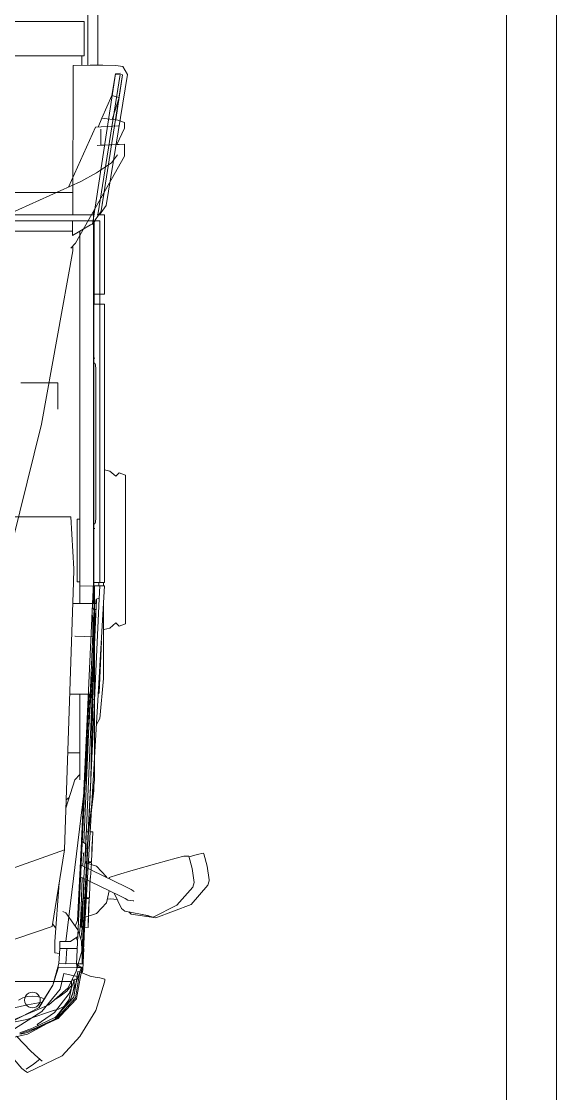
# Model space of a CAD drawing. Header units: millimetres. Extents: x -284281 to 1648660, y -821378 to -151356.
# Drawn here: x -219521 to -218674, y -199750 to -198052 of the extents above; entities that cross this region are included whole.
import ezdxf

# ---------------------------------------------------------------- set-up
doc = ezdxf.new("R2010")
doc.units = ezdxf.units.MM
doc.header["$MEASUREMENT"] = 0
doc.layers.add('Cars', color=7, linetype='Continuous')

# ---------------------------------------------------------------- blocks, each defined once
blk = doc.blocks.new('tir daf01')
at = {"layer": 'Cars', "color": 7, "linetype": 'Continuous', "lineweight": 13}
for p, q in [((296.7, 1822.4), (266.5, 1795.7)), ((303.6, 1824.3), (296.7, 1822.4)), ((305.2, 1824.3), (303.6, 1824.3)), ((326.9, 1821.2), (305.2, 1824.3)), ((346.5, 1815.7), (326.9, 1821.2)), ((301, 1800.5), (293.7, 1798.5)), ((323.5, 1797.6), (301, 1800.5)), ((345.3, 1805.4), (341.6, 1792.5)), ((347.5, 1815.4), (345.3, 1805.4)), ((347.5, 1815.4), (346.5, 1815.7)), ((266.5, 1795.7), (245, 1739.7)), ((265, 1772.9), (293.7, 1798.5)), ((342.7, 1792.2), (323.5, 1797.6)), ((342.7, 1784.1), (339.8, 1772)), ((342.7, 1792.2), (342.7, 1784.1)), ((246, 1735.7), (265, 1772.9)), ((339.8, 1772), (331.2, 1741.2)), ((251.1, 1701), (245, 1739.7)), ((246, 1735.7), (250.3, 1718.7)), ((331.2, 1741.2), (320.6, 1703.8)), ((255.7, 1690.7), (248.3, 1729.3)), ((251.1, 1701), (254.4, 1697.1)), ((272, 1704), (272, 1704.9)), ((272.9, 1695.6), (272, 1704)), ((289.9, 1700.8), (286.8, 1705.7)), ((294.2, 1692.4), (289.9, 1700.8)), ((320.6, 1703.8), (313.2, 1679)), ((255.7, 1690.7), (260.1, 1685.5)), ((260.1, 1685.5), (284.2, 1674.1)), ((275.7, 1691.1), (272.9, 1695.6)), ((279.4, 1684.1), (275.7, 1691.1)), ((310.6, 1619.4), (279.4, 1684.1)), ((329.1, 1620.4), (294.2, 1692.4)), ((710.7, 1692), (707.1, 1681.7)), ((707.1, 1681.7), (712.5, 1676.5)), ((710.7, 1692), (715.8, 1692)), ((715.8, 1692), (725.9, 1692)), ((725.9, 1692), (740.5, 1692)), ((740.5, 1692), (758.9, 1692)), ((758.9, 1692), (780.4, 1692)), ((780.4, 1692), (803.9, 1692)), ((803.9, 1692), (828.6, 1692)), ((828.6, 1692), (853.2, 1692)), ((853.2, 1692), (876.8, 1692)), ((876.8, 1692), (898.2, 1692)), ((898.2, 1692), (916.6, 1692)), ((916.6, 1692), (931.2, 1692)), ((931.2, 1692), (941.3, 1692)), ((941.3, 1692), (946.4, 1692)), ((950, 1681.7), (944.6, 1676.5)), ((946.4, 1692), (950, 1681.7)), ((1313.7, 1612.9), (1451.5, 1690)), ((1358.7, 1648.3), (1580.8, 1683.4)), ((1581.2, 1695), (1373.2, 1661.1)), ((1451.5, 1690), (1470.8, 1690)), ((1469.9, 1681.7), (1468.6, 1647)), ((1470.8, 1690), (1468.8, 1653.1)), ((1495.9, 1690), (1470.2, 1678)), ((1495.9, 1690), (1505, 1690)), ((1505, 1690), (1508.5, 1679.8)), ((1509, 1676.3), (1545.2, 1682)), ((1544.7, 1681.7), (1509.7, 1670.7)), ((1544.7, 1681.7), (1547.7, 1670.4)), ((1545.2, 1682), (1580.2, 1687.2)), ((1580.2, 1687.2), (1580.5, 1687.3)), ((1581.2, 1695), (1593.5, 1687.5)), ((1582.2, 1676.1), (1583, 1683.7)), ((1593.5, 1687.5), (1595.2, 1676.5)), ((288, 1666.1), (268.7, 1661.9)), ((274.4, 1678.7), (275.3, 1668.3)), ((275.3, 1668.3), (274.7, 1663.2)), ((306.7, 1666.7), (309.1, 1666)), ((313.2, 1679), (309.1, 1666)), ((704.2, 1667.1), (702, 1657.8)), ((712.5, 1676.5), (704.2, 1667.1)), ((944.6, 1676.5), (952.9, 1667.1)), ((952.9, 1667.1), (954.9, 1658.8)), ((1425.1, 1645.9), (1441.2, 1669.7)), ((1441.2, 1669.7), (1453.5, 1679)), ((1497.6, 1644.3), (1499.4, 1680.5)), ((1508.5, 1679.8), (1511.9, 1654.5)), ((1547.7, 1670.4), (1511.9, 1654.5)), ((1581.8, 1676), (1547.7, 1670.4)), ((1581.8, 1676), (1582.2, 1676.1)), ((1595.2, 1676.5), (1595.6, 1655.8)), ((143.3, 1658.8), (98.1, 1644.7)), ((145.6, 1658.9), (143.3, 1658.8)), ((147.8, 1658.9), (145.6, 1658.9)), ((149.5, 1653.3), (147.8, 1658.9)), ((150, 1651), (149.5, 1653.3)), ((151.2, 1644), (150, 1651)), ((172.5, 1624), (770.8, 1658.8)), ((268.7, 1661.9), (251.9, 1645.9)), ((310.2, 1661.9), (308.9, 1662.2)), ((326.9, 1645.9), (310.2, 1661.9)), ((551.3, 1646), (560.9, 1651.4)), ((560.9, 1651.4), (624.4, 1657.1)), ((600.6, 1648.9), (601.7, 1650.1)), ((683.4, 1653.7), (601.7, 1650.1)), ((624.4, 1657.1), (633.3, 1657.1)), ((633.3, 1657.1), (650.7, 1657.1)), ((650.7, 1657.1), (676, 1657.1)), ((676, 1657.1), (707.9, 1657.1)), ((701.4, 1657.1), (702, 1657.8)), ((707.9, 1657.1), (741.5, 1657.1)), ((751.6, 1650.1), (749.7, 1645.5)), ((770.8, 1658.8), (770.8, 1653.2)), ((770.8, 1651.1), (770.8, 1658.8)), ((776.5, 1657.1), (770.8, 1657.1)), ((770.8, 1653.2), (770.8, 1649.5)), ((770.8, 1651), (770.8, 1651.1)), ((770.8, 1649.4), (770.8, 1651)), ((770.8, 1649.5), (776.5, 1649.5)), ((770.8, 1640.7), (770.8, 1649.4)), ((776.5, 1658.8), (776.5, 1651.1)), ((776.5, 1658.8), (1217.4, 1658.8)), ((776.5, 1651.1), (776.5, 1641.7)), ((776.5, 1651), (776.5, 1648.2)), ((776.5, 1651), (1217.4, 1651)), ((776.5, 1648.2), (776.5, 1641)), ((1217.4, 1658.8), (1217.4, 1651.1)), ((1217.4, 1651.1), (1217.4, 1641.7)), ((1233.2, 1651.1), (1217.4, 1651.1)), ((1217.4, 1651), (1217.4, 1648.2)), ((1217.4, 1648.2), (1217.4, 1641)), ((1233.2, 1651.1), (1233.2, 1658.8)), ((1233.2, 1658.8), (1358.7, 1658.8)), ((1233.2, 1651), (1233.2, 1651.1)), ((1233.2, 1648.2), (1233.2, 1651)), ((1233.2, 1641), (1233.2, 1648.2)), ((1349.1, 1651.1), (1349.1, 1651)), ((1349.1, 1651), (1349.1, 1648.2)), ((1349.1, 1648.2), (1349.1, 1641)), ((1373.2, 1661.1), (1358.7, 1650.9)), ((1358.7, 1650.7), (1358.7, 1658.8)), ((1358.7, 1649.4), (1362.4, 1651.9)), ((1358.7, 1647), (1358.7, 1649.5)), ((1363.6, 1653.3), (1365.2, 1653.5)), ((1365.2, 1653.5), (1394.7, 1658.2)), ((1468.8, 1652.6), (1494.5, 1652.6)), ((1511.9, 1654.5), (1497.8, 1648.4)), ((1595.6, 1655.8), (1595.8, 1635.7)), ((1595.7, 1648), (1971.1, 1648)), ((98.1, 1644.7), (57.4, 1619.4)), ((152.7, 1635.5), (151.2, 1644)), ((158.6, 1621.7), (152.7, 1635.7)), ((553.3, 1632.2), (172.5, 1614.2)), ((463.7, 1636.9), (196.2, 1623.5)), ((228.3, 1626.1), (374.7, 1633)), ((275.3, 1634.5), (229.9, 1632.5)), ((258.8, 1633.5), (229.9, 1632.5)), ((230.2, 1627.3), (229.9, 1632.5)), ((229.9, 1632.5), (229.9, 1632.5)), ((251.9, 1645.9), (245.3, 1625)), ((275.3, 1634.5), (258.8, 1633.5)), ((275.3, 1634.5), (275.5, 1630)), ((297.9, 1635.6), (276.8, 1634.6)), ((276.8, 1634.6), (277, 1630)), ((308.4, 1636.1), (297.9, 1635.6)), ((304.9, 1635.8), (297.9, 1635.6)), ((315.5, 1636.8), (304.9, 1635.8)), ((332.4, 1637.8), (315.5, 1636.8)), ((332.3, 1629), (326.9, 1645.9)), ((332.4, 1637.8), (332.6, 1633.3)), ((332.8, 1630.8), (332.9, 1627.9)), ((337, 1638.2), (333.8, 1638)), ((333.9, 1633.4), (333.8, 1638)), ((334.1, 1628.1), (334, 1630.8)), ((343.6, 1638.5), (337, 1638.2)), ((381.1, 1640), (343.6, 1638.5)), ((348.5, 1638.4), (348.5, 1638.5)), ((351.8, 1638.5), (348.5, 1638.4)), ((365.6, 1639), (351.8, 1638.5)), ((355.7, 1621.7), (776.5, 1641)), ((696.1, 1643.1), (362.4, 1628.9)), ((364.3, 1625.9), (694.9, 1639.9)), ((374.7, 1633), (463.7, 1642.9)), ((374.7, 1633), (463.7, 1642.9)), ((381.2, 1639.5), (381.1, 1640)), ((381.3, 1636.1), (381.2, 1639.5)), ((381.4, 1633), (381.6, 1629.6)), ((415.8, 1638.1), (446.9, 1641.9)), ((463.7, 1642.9), (426.7, 1638.8)), ((446.9, 1641.9), (454.8, 1641.9)), ((479.4, 1642.9), (463.7, 1642.9)), ((770.8, 1642.9), (463.7, 1636.9)), ((463.7, 1642.9), (479.4, 1642.9)), ((463.7, 1636.9), (691.1, 1642.9)), ((655.9, 1640.6), (463.7, 1628.6)), ((496.4, 1642.9), (479.4, 1642.9)), ((479.4, 1642.9), (496.4, 1642.9)), ((496.8, 1642.9), (496.4, 1642.9)), ((496.4, 1642.9), (523.3, 1642.9)), ((523.3, 1642.9), (570.4, 1642.9)), ((599.2, 1634.3), (553.3, 1632.2)), ((570.4, 1642.9), (638.4, 1642.9)), ((590.6, 1642.7), (593.2, 1638)), ((593.2, 1638.3), (596, 1638.6)), ((596, 1637.9), (593.2, 1638)), ((596, 1638.6), (603.7, 1639.2)), ((599.2, 1638), (596, 1637.9)), ((599.2, 1603.5), (599.2, 1638.8)), ((603.7, 1639.2), (616.8, 1639.9)), ((616.8, 1639.9), (725.9, 1644.9)), ((638.4, 1642.9), (691.1, 1642.9)), ((691.5, 1612), (690.2, 1640.8)), ((691.1, 1642.9), (770.8, 1642.9)), ((694.9, 1639.9), (711.2, 1640.2)), ((714.5, 1643.4), (696.1, 1643.1)), ((711.2, 1640.2), (720, 1640)), ((725.5, 1643.2), (714.5, 1643.4)), ((720, 1640), (724.2, 1639.5)), ((724.2, 1639.5), (724.4, 1638.6)), ((730.3, 1642.6), (725.5, 1643.2)), ((725.9, 1644.9), (739, 1645.6)), ((736.4, 1640.2), (730.3, 1642.6)), ((733.3, 1645.3), (733.3, 1643.2)), ((733.3, 1643.2), (733.3, 1643.1)), ((739, 1645.6), (746.8, 1645.8)), ((742.9, 1608.2), (742.9, 1645.7)), ((746.8, 1645.1), (742.9, 1644.9)), ((742.9, 1641.1), (770.7, 1642.4)), ((746.8, 1645.8), (749.7, 1645.7)), ((749.7, 1645.5), (746.8, 1645.1)), ((770.7, 1642.4), (770.8, 1642.4)), ((770.8, 1619.7), (770.7, 1642.4)), ((770.8, 1642), (770.8, 1641.7)), ((770.8, 1641.7), (770.8, 1641.7)), ((776.5, 1641), (1364, 1641)), ((861.7, 1641), (861.7, 1643.5)), ((872, 1644.3), (869.3, 1643.5)), ((869.3, 1641), (869.3, 1643.5)), ((878.9, 1644.7), (872, 1644.3)), ((892.7, 1644.8), (878.9, 1644.7)), ((1100.4, 1644.8), (892.7, 1644.8)), ((1114.3, 1644.7), (1100.4, 1644.8)), ((1121.2, 1644.3), (1114.3, 1644.7)), ((1123.9, 1643.5), (1121.2, 1644.3)), ((1123.9, 1643.5), (1123.9, 1641)), ((1131.4, 1643.5), (1131.4, 1641)), ((1233.2, 1642), (1217.4, 1642)), ((1217.4, 1641.7), (1233.2, 1641.7)), ((1347.2, 1642), (1233.2, 1642)), ((1233.2, 1641.7), (1233.2, 1642)), ((1233.2, 1641.6), (1233.2, 1641.7)), ((1326.2, 1608.1), (1342.6, 1636.3)), ((1342.6, 1636.3), (1343.7, 1639.4)), ((1345.6, 1640.6), (1343.7, 1639.4)), ((1344.3, 1639.6), (1349.1, 1643.6)), ((1349.1, 1643.6), (1344.3, 1639.6)), ((1344.3, 1639.6), (1344.3, 1639.2)), ((1348.9, 1473.2), (1349.1, 1635.1)), ((1349.1, 1641), (1349.1, 1642.7)), ((1349.1, 1635.1), (1349.1, 1640.3)), ((1349.1, 1629), (1349.1, 1640.3)), ((1358.7, 1399.5), (1358.7, 1641.8)), ((1402.6, 1601.5), (1497.6, 1644.3)), ((1411.4, 1621.1), (1425.1, 1645.9)), ((1595.8, 1635.7), (1595.3, 1608.9)), ((1595.7, 1632.2), (1971.1, 1632.2)), ((57.4, 1619.4), (26.5, 1591.5)), ((159.5, 1619.5), (118.5, 1612.9)), ((119.6, 1610.1), (160.1, 1616.6)), ((166.8, 1622.3), (130.4, 1609.6)), ((134.2, 1601), (160.8, 1614)), ((146.7, 1614.5), (147.8, 1612)), ((152.4, 1615.4), (157.1, 1594.4)), ((158, 1623.2), (162.8, 1624.1)), ((158.6, 1621.8), (166.6, 1623.2)), ((159.5, 1619.5), (158.6, 1621.7)), ((160.1, 1616.6), (159.5, 1619.5)), ((160.8, 1614), (192.3, 1622.8)), ((162.8, 1624.1), (196.3, 1625.8)), ((166.4, 1614.2), (166.4, 1618.6)), ((166.8, 1585.6), (166.4, 1614.2)), ((166.6, 1623.2), (166.6, 1623.1)), ((166.6, 1623.1), (166.6, 1623.1)), ((166.6, 1623.1), (166.6, 1622.3)), ((166.6, 1615.4), (166.6, 1615.4)), ((166.6, 1615.4), (171.7, 1615.1)), ((172.5, 1614.2), (166.7, 1615.4)), ((168.5, 1618.4), (166.8, 1622.3)), ((170, 1616.6), (168.5, 1618.4)), ((170.4, 1615.6), (172.5, 1615)), ((172.4, 1615.4), (171, 1615.4)), ((172.4, 1615.2), (171.6, 1615.2)), ((172.4, 1622.7), (172.3, 1615.4)), ((172.3, 1614.2), (172.3, 1614.2)), ((214.5, 1626.4), (172.4, 1624.4)), ((172.4, 1615.2), (172.4, 1624.4)), ((172.5, 1623.5), (172.7, 1620.4)), ((196.2, 1623.5), (172.5, 1623.5)), ((172.7, 1620.4), (172.5, 1597.1)), ((172.5, 1597.1), (172.7, 1614.2)), ((192.3, 1622.8), (208.3, 1622.4)), ((196.3, 1625.8), (196.3, 1625.5)), ((196.3, 1615.3), (196.3, 1599)), ((463.7, 1628.6), (207.7, 1597.3)), ((215.8, 1616.2), (207.7, 1604.6)), ((208.3, 1622.4), (226, 1616.4)), ((213.9, 1613.5), (208.8, 1615.9)), ((215.1, 1621.6), (212.3, 1621)), ((212.8, 1614), (214.2, 1614)), ((228.8, 1623), (215.1, 1621.6)), ((219.2, 1618.7), (220.1, 1618.9)), ((220.1, 1618.9), (231.5, 1620)), ((226, 1616.4), (253, 1597.6)), ((226.5, 1625.1), (228.3, 1626.1)), ((246.7, 1624), (228.8, 1623)), ((230.3, 1626.1), (230.5, 1622.4)), ((275.8, 1624.8), (230.5, 1622.4)), ((230.5, 1621.8), (259.3, 1623.4)), ((230.5, 1622.4), (230.5, 1621.8)), ((231.5, 1620), (247, 1620.9)), ((231.7, 1612.4), (241.1, 1615.9)), ((241.1, 1615.9), (355.7, 1621.7)), ((307.2, 1626.6), (246.7, 1624)), ((247, 1620.9), (308.6, 1623.5)), ((259.3, 1623.4), (275.8, 1624.2)), ((259.3, 1623.3), (259.3, 1623.9)), ((275.8, 1624.8), (275.6, 1628.2)), ((275.8, 1624.6), (275.8, 1624.8)), ((275.8, 1624.2), (275.8, 1624.6)), ((277.1, 1628.2), (277.3, 1624.7)), ((292.8, 1625.1), (277.3, 1624.7)), ((318.8, 1626.5), (292.8, 1625.1)), ((305, 1625.8), (304.9, 1625.8)), ((305.1, 1625.8), (305, 1625.8)), ((332.9, 1627.9), (318.8, 1626.5)), ((347.8, 1628.3), (325.7, 1627.4)), ((327.2, 1624.3), (347.9, 1625.2)), ((334.2, 1627.9), (334.1, 1628.1)), ((337.4, 1627.9), (334.2, 1627.9)), ((344.1, 1628.1), (337.4, 1627.9)), ((381.6, 1629.6), (344.1, 1628.1)), ((347.8, 1629), (361.9, 1629.6)), ((347.8, 1627.3), (347.8, 1629)), ((361.9, 1629.6), (366.7, 1622.2)), ((463.7, 1619.7), (479.4, 1619.7)), ((472.1, 1619.7), (463.9, 1611.6)), ((479.4, 1619.7), (496.4, 1619.7)), ((496.4, 1619.7), (523.3, 1619.7)), ((506.7, 1600.5), (506.7, 1619.7)), ((523.3, 1619.7), (570.4, 1619.7)), ((570.4, 1619.7), (599.2, 1619.7)), ((742.9, 1619.7), (770.8, 1619.7)), ((770.8, 1619.7), (776.6, 1619.7)), ((776.6, 1619.7), (889.7, 1619.7)), ((777.6, 1619.7), (777.6, 1615.5)), ((782.3, 1615.5), (777.6, 1615.5)), ((871.7, 1615.5), (782.3, 1615.5)), ((876.4, 1615.5), (871.7, 1615.5)), ((876.4, 1615.5), (876.4, 1619.7)), ((889.7, 1619.7), (940.2, 1619.7)), ((940.2, 1619.7), (997.5, 1619.7)), ((997.5, 1619.7), (1041.6, 1619.7)), ((1041.6, 1619.7), (1332.7, 1619.7)), ((1305, 1384), (1411.4, 1621.1)), ((1326.2, 1608.1), (1332.7, 1619.6)), ((1332.7, 1619.7), (1332.7, 1619.3)), ((1610.3, 1622.5), (1595.5, 1622.5)), ((1610.3, 1618.6), (1610.3, 1626.6)), ((1665, 1626.6), (1610.3, 1626.6)), ((1610.3, 1602), (1610.3, 1618.6)), ((1665, 1626.6), (1665, 1618.6)), ((1665, 1618.6), (1665, 1602)), ((113.9, 1602.1), (84.7, 1580.7)), ((118.5, 1612.9), (85.9, 1582.6)), ((85.9, 1580.7), (115, 1602.2)), ((87.6, 1581.1), (119.6, 1610.1)), ((125.4, 1602.7), (95.3, 1579.6)), ((106.4, 1597.6), (100.5, 1585.7)), ((113.2, 1603.9), (106.4, 1597.6)), ((107.3, 1570.5), (134.2, 1601)), ((113.2, 1603.9), (125.4, 1608.4)), ((126.1, 1608.2), (113.2, 1603.9)), ((126.9, 1604.7), (113.9, 1602.1)), ((115, 1602.2), (116.2, 1602.4)), ((120.8, 1588.5), (129.2, 1598.9)), ((147.9, 1611.5), (125.4, 1602.7)), ((125.4, 1608.4), (136.9, 1610.6)), ((136.9, 1610.6), (126.1, 1608.2)), ((131.6, 1605.7), (126.9, 1604.7)), ((129.2, 1598.9), (136.7, 1605.1)), ((130.2, 1609.3), (130.4, 1609.6)), ((134.7, 1606.3), (131.6, 1605.7)), ((144.2, 1606.3), (134.7, 1606.3)), ((143.9, 1610.4), (136.9, 1610.6)), ((143.9, 1610.4), (148, 1607.8)), ((144.2, 1606.3), (144.2, 1606)), ((144.2, 1606), (144.2, 1604.7)), ((144.2, 1604.7), (144.2, 1602.2)), ((144.2, 1602.2), (144.2, 1580.8)), ((147.8, 1612), (147.9, 1611.5)), ((196.3, 1599), (172.5, 1597.2)), ((196.3, 1599), (172.5, 1597.5)), ((172.6, 1586.5), (172.5, 1597.1)), ((172.5, 1597.1), (172.6, 1586.5)), ((196.3, 1599), (196.3, 1587.9)), ((196.3, 1587.9), (196.3, 1599)), ((207.7, 1604.6), (207.8, 1587.9)), ((207.7, 1597.3), (207.8, 1587.9)), ((253, 1597.6), (255, 1592.8)), ((463.9, 1611.6), (418.7, 1597.6)), ((431.9, 1598.1), (435.9, 1602.9)), ((691.5, 1611.6), (691.5, 1612)), ((880.3, 1589.1), (880.3, 1605.3)), ((1027, 1559.1), (1301.4, 1608.6)), ((1301.4, 1608.6), (1307.6, 1608.6)), ((1305.8, 1605.1), (1313.7, 1612.9)), ((1307.6, 1608.6), (1307.7, 1607)), ((1326.2, 1608.1), (1326.2, 1608.1)), ((1349.1, 1608.1), (1326.2, 1608.1)), ((1332.7, 1608.1), (1332.7, 1478.5)), ((1595.3, 1608.9), (1358.7, 1608.2)), ((1394.2, 1608.3), (1394.2, 1465.4)), ((1610.3, 1559.5), (1610.3, 1602)), ((1665, 1602), (1665, 1559.5)), ((26.5, 1591.5), (0, 1536.8)), ((61.1, 1536.6), (84.7, 1580.7)), ((85.9, 1582.6), (68.6, 1545.5)), ((70.2, 1544.8), (87.6, 1581.1)), ((95.3, 1579.6), (76.1, 1551.9)), ((98.7, 1579.5), (84.1, 1535.5)), ((132.2, 1588.3), (96.6, 1559.2)), ((100.5, 1585.7), (97.6, 1576.2)), ((116.4, 1580.8), (120.8, 1588.5)), ((157.1, 1594.4), (132.2, 1588.3)), ((172.9, 1586.5), (138.5, 1576.8)), ((138.5, 1576.8), (166.8, 1585.6)), ((144.2, 1580.8), (144.2, 1536.6)), ((166.8, 1585.6), (166.8, 1585.6)), ((196.3, 1587.9), (172.6, 1586.5)), ((172.6, 1586.5), (196.3, 1587.9)), ((196.3, 1587.9), (172.9, 1586.5)), ((188.8, 1587.5), (189.6, 1579.8)), ((189.6, 1579.8), (207.8, 1579.8)), ((204.2, 1587.9), (196.3, 1587.9)), ((196.3, 1587.9), (204.2, 1587.9)), ((207.8, 1587.9), (204.2, 1587.9)), ((204.2, 1587.9), (207.8, 1587.9)), ((207.8, 1579.8), (300.5, 1586.9)), ((228.9, 1581.4), (235.5, 1576.2)), ((353.1, 1595.5), (231.5, 1575.5)), ((880.3, 1070.6), (880.3, 1589.1)), ((1092.5, 1584.8), (1050.8, 1584.8)), ((1092.5, 1584.8), (1092.5, 1525.9)), ((84.2, 1515.9), (107.3, 1570.5)), ((138.5, 1576.8), (103.1, 1554.8)), ((103.1, 1554.9), (138.5, 1576.8)), ((118.2, 1559.5), (116.4, 1563.1)), ((231.5, 1575.5), (187.2, 1445.7)), ((5.3, 1534.4), (13.3, 1546.2)), ((13.3, 1546.2), (21.3, 1556.3)), ((23.9, 1553.3), (18.3, 1559.9)), ((33.8, 1542.2), (23.9, 1553.3)), ((68.6, 1545.5), (61.4, 1524.5)), ((96.6, 1559.2), (65.6, 1510.2)), ((74.4, 1553.5), (76.1, 1551.9)), ((80, 1510.1), (103.1, 1554.9)), ((102.9, 1547.7), (102.5, 1544.5)), ((104.1, 1550.7), (102.9, 1547.7)), ((106.1, 1553.3), (104.1, 1550.7)), ((108.7, 1555.3), (106.1, 1553.3)), ((107.2, 1536.6), (111.6, 1560.1)), ((111.7, 1556.5), (108.7, 1555.3)), ((114.9, 1556.9), (111.7, 1556.5)), ((118.1, 1556.5), (114.9, 1556.9)), ((121.1, 1555.3), (118.1, 1556.5)), ((120.3, 1552.1), (118.2, 1559.5)), ((121, 1544.5), (120.3, 1552.1)), ((123.7, 1553.3), (121.1, 1555.3)), ((125.7, 1550.7), (123.7, 1553.3)), ((126.9, 1547.7), (125.7, 1550.7)), ((127.4, 1544.5), (126.9, 1547.7)), ((736, 1486.6), (1027, 1559.1)), ((1610.3, 1291.7), (1610.3, 1559.5)), ((1665, 1559.5), (1665, 1291.7)), ((0, 1536.8), (1.6, 1533.8)), ((1.6, 1533.8), (6.7, 1527.7)), ((57.6, 1519.4), (33.8, 1542.2)), ((45.3, 1468.5), (61.1, 1536.6)), ((63, 1524.6), (70.2, 1544.8)), ((84.1, 1535.5), (70.4, 1467.4)), ((92, 1469.5), (107.2, 1536.6)), ((102.5, 1544.5), (102.9, 1541.3)), ((102.9, 1541.3), (104.1, 1538.3)), ((104.1, 1538.3), (106.1, 1535.7)), ((106.1, 1535.7), (108.7, 1533.7)), ((108.7, 1533.7), (111.7, 1532.5)), ((111.7, 1532.5), (114.9, 1532)), ((114.7, 1522.6), (118.2, 1529.5)), ((114.9, 1532), (118.1, 1532.5)), ((118.1, 1532.5), (121.1, 1533.7)), ((118.2, 1529.5), (120.3, 1536.8)), ((120.3, 1536.8), (121, 1544.5)), ((121.1, 1533.7), (123.7, 1535.7)), ((123.7, 1535.7), (125.7, 1538.3)), ((125.7, 1538.3), (126.9, 1541.3)), ((126.9, 1541.3), (127.4, 1544.5)), ((144.2, 1536.6), (144.2, 1468.6)), ((6.7, 1527.7), (20.8, 1515.5))]:
    blk.add_line(p, q, dxfattribs=at)
at = {"layer": 'Cars', "color": 7, "linetype": 'Continuous', "lineweight": 5}
for p, q in [((1580.2, 1687.2), (1365.2, 1653.5)), ((1581.7, 1676.2), (1580.2, 1687.2)), ((1346.7, 1640), (1581.8, 1676)), ((1581.8, 1676), (1581.7, 1676.2)), ((750.2, 1650), (187.7, 1624.1)), ((770.8, 1651), (750.2, 1650)), ((770.8, 1642), (770.8, 1651)), ((1233.2, 1651), (1233.2, 1642)), ((1237.8, 1651), (1233.2, 1651)), ((1349.1, 1651), (1237.8, 1651)), ((1363.6, 1653), (1344.5, 1639.4)), ((1349.1, 1641), (1349.1, 1651)), ((1365.2, 1653.5), (1363.6, 1653)), ((770.8, 1641.7), (770.8, 1642)), ((774.3, 1641.7), (770.8, 1641.7)), ((776.5, 1641.7), (774.3, 1641.7)), ((949.4, 1641.7), (776.5, 1641.7)), ((1217.4, 1641.7), (949.4, 1641.7)), ((1223.6, 1641.7), (1217.4, 1641.7)), ((1233.2, 1641.6), (1223.6, 1641.7)), ((1233.2, 1642), (1233.2, 1641.6)), ((1344.3, 1639.2), (1346.7, 1640)), ((1344.5, 1639.4), (1344.3, 1639.2)), ((1349.1, 1635.1), (1349.1, 1641)), ((1349.1, 1629), (1349.1, 1635.1)), ((117, 1614.4), (89.8, 1588.8)), ((123.2, 1615.5), (117, 1614.4)), ((166.6, 1623.1), (123.2, 1615.5)), ((166.6, 1622.2), (166.6, 1623.1)), ((166.7, 1616.4), (166.6, 1622.2)), ((170.4, 1615.6), (166.7, 1616.4)), ((172.5, 1614.8), (170.4, 1615.6)), ((187.7, 1624.1), (172.5, 1623.8)), ((172.5, 1623.8), (172.5, 1618)), ((172.5, 1618), (172.5, 1614.8)), ((1349.1, 1418.3), (1349.1, 1629)), ((353.6, 1595.5), (776.5, 1609.3)), ((776.5, 1609.3), (798, 1609.8)), ((798, 1609.8), (880.3, 1605.3)), ((880.3, 1605.3), (880.3, 1070.6)), ((85.7, 1585.2), (66.3, 1542.6)), ((89.8, 1588.8), (85.7, 1585.2)), ((307.6, 1467.7), (353.1, 1595.5)), ((353.1, 1595.5), (353.6, 1595.5)), ((61.5, 1528.4), (60.6, 1524.5)), ((63.4, 1536.6), (61.5, 1528.4)), ((66.3, 1542.6), (63.4, 1536.6))]:
    blk.add_line(p, q, dxfattribs=at)
blk = doc.blocks.new('Truck Elev 02 16')
at = {"layer": 'Cars', "color": 25, "linetype": 'Continuous', "lineweight": 5, "true_color": 0x9a6861}
for p, q in [((-3393.4, 1250.1), (-15000.1, 1250.1)), ((-3393.4, 1170.6), (-15000.1, 1170.6))]:
    blk.add_line(p, q, dxfattribs=at)

msp = doc.modelspace()

# ---------------------------------------------------------------- block references
at = {"layer": 'Cars', "color": 7, "linetype": 'Continuous', "lineweight": 20, "xscale": -1, "zscale": 1000, "rotation": 270}
msp.add_blockref('tir daf01', (-221048.31911, -199716.52777), dxfattribs=at)
at = {"layer": 'Cars', "color": 7, "linetype": 'Continuous', "lineweight": 5, "zscale": 1000, "rotation": 269.9999999999999}
msp.add_blockref('Truck Elev 02 16', (-219924.08752, -203691.28003), dxfattribs=at)

doc.saveas('drawing.dxf')
